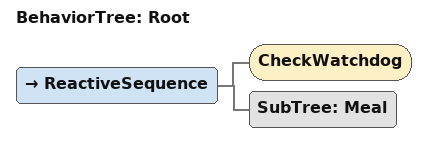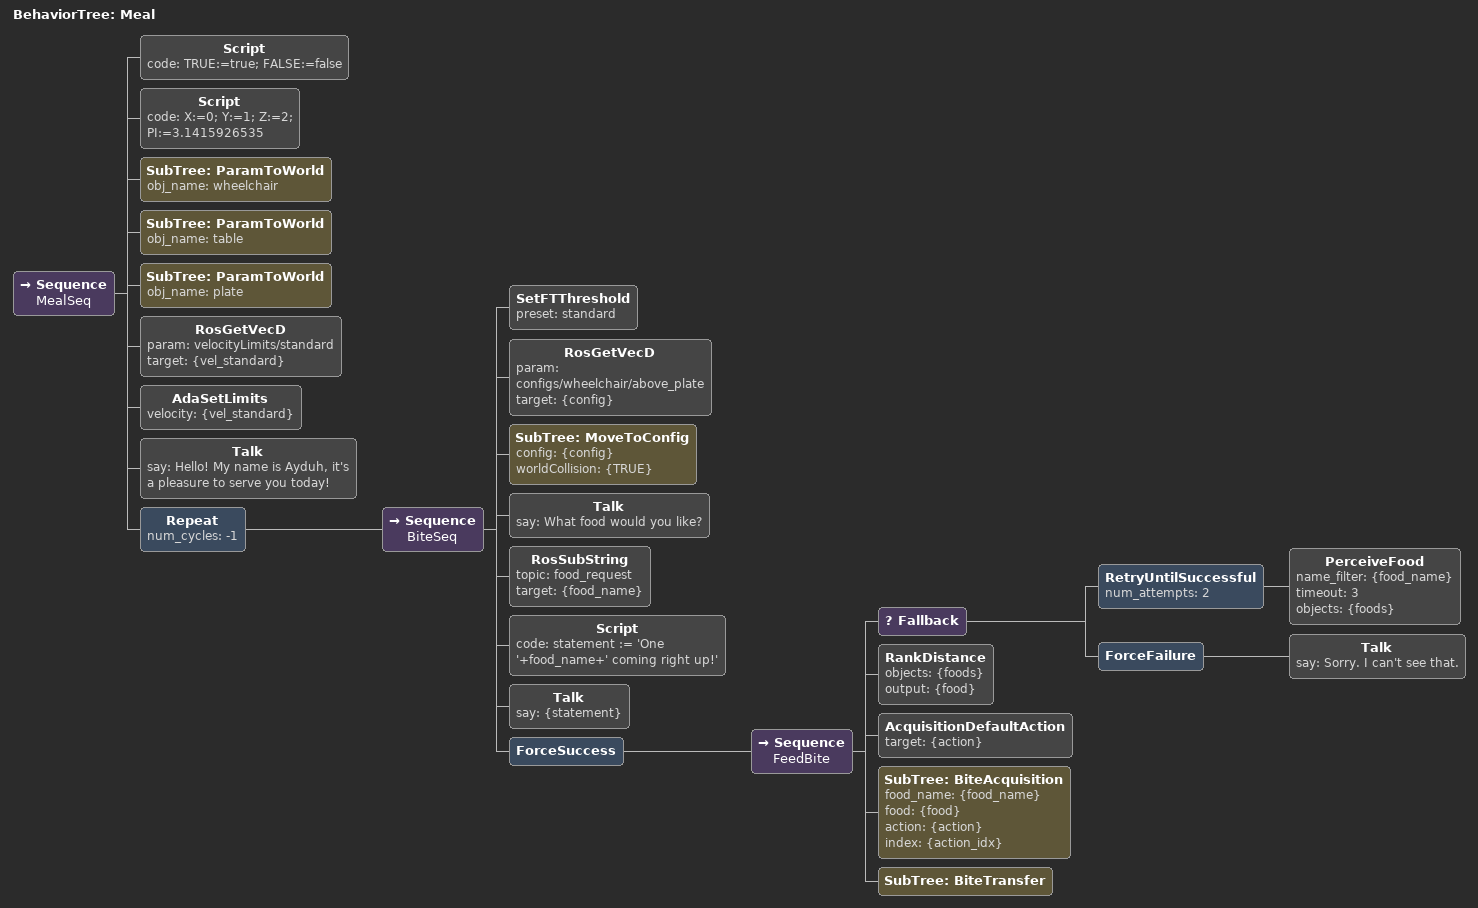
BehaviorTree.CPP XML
<root BTCPP_format="4" main_tree_to_execute = "Root" >
  <!-- Subtree Includes -->
  <include path="./feeding/helpers.xml" />
  <include path="./feeding/acquisition.xml" />
  <include path="./feeding/transfer.xml" />

  <!-- Watchdog -->
  <BehaviorTree ID="Root">
    <ReactiveSequence>
      <CheckWatchdog />
      <SubTree ID="Meal"/>
    </ReactiveSequence>
  </BehaviorTree>

  <!-- Main Meal Sequence -->
  <BehaviorTree ID="Meal">
    <Sequence name="MealSeq">
      <!-- Scripting constants -->
      <Script code=" TRUE:=true; FALSE:=false " />
      <Script code=" X:=0; Y:=1; Z:=2; PI:=3.1415926535 " />

      <!-- Setup Workspace -->
      <SubTree ID="ParamToWorld" obj_name="wheelchair" />
      <SubTree ID="ParamToWorld" obj_name="table" />
      <SubTree ID="ParamToWorld" obj_name="plate" />

      <!-- Setup ADA -->
      <RosGetVecD param="velocityLimits/standard" target="{vel_standard}" />
      <AdaSetLimits velocity="{vel_standard}" />

      <Talk say="Hello! My name is Ayduh, it's a pleasure to serve you today!" />

      <!-- Bite Sequence -->
      <Repeat num_cycles="-1">
      <Sequence name="BiteSeq">
        <!-- Init FT Sensor -->
        <SetFTThreshold preset="standard" />

        <!-- Move Above Plate -->
        <RosGetVecD param="configs/wheelchair/above_plate" target="{config}" />
        <SubTree ID="MoveToConfig" config="{config}" worldCollision="{TRUE}" />

        <!-- Request Food -->
        <Talk say="What food would you like?" />
        <RosSubString topic="food_request" target="{food_name}" />
        <Script code=" statement := 'One '+food_name+' coming right up!'" />
        <Talk say="{statement}" />

        <!-- Failure Just Restarts -->
        <ForceSuccess>
        <Sequence name="FeedBite">
          <!-- First Food Detection -->
          <Fallback>
            <RetryUntilSuccessful num_attempts="2">
              <PerceiveFood name_filter="{food_name}" timeout="3" objects="{foods}" />
            </RetryUntilSuccessful>
            <ForceFailure>
              <Talk say="Sorry. I can't see that." />
            </ForceFailure>
          </Fallback>

          <!-- Rank Foods Based on Distance to Fork -->
          <RankDistance objects="{foods}" output="{food}" />

          <!-- Default Action -->
          <AcquisitionDefaultAction target="{action}" />

          <!-- Acquisition -->
          <SubTree ID="BiteAcquisition" food_name="{food_name}" food="{food}" action="{action}" index="{action_idx}"/>

          <!-- Transfer -->
          <SubTree ID="BiteTransfer" />

        </Sequence>
        </ForceSuccess>
      </Sequence>
      </Repeat>
    </Sequence>
  </BehaviorTree>
</root>
